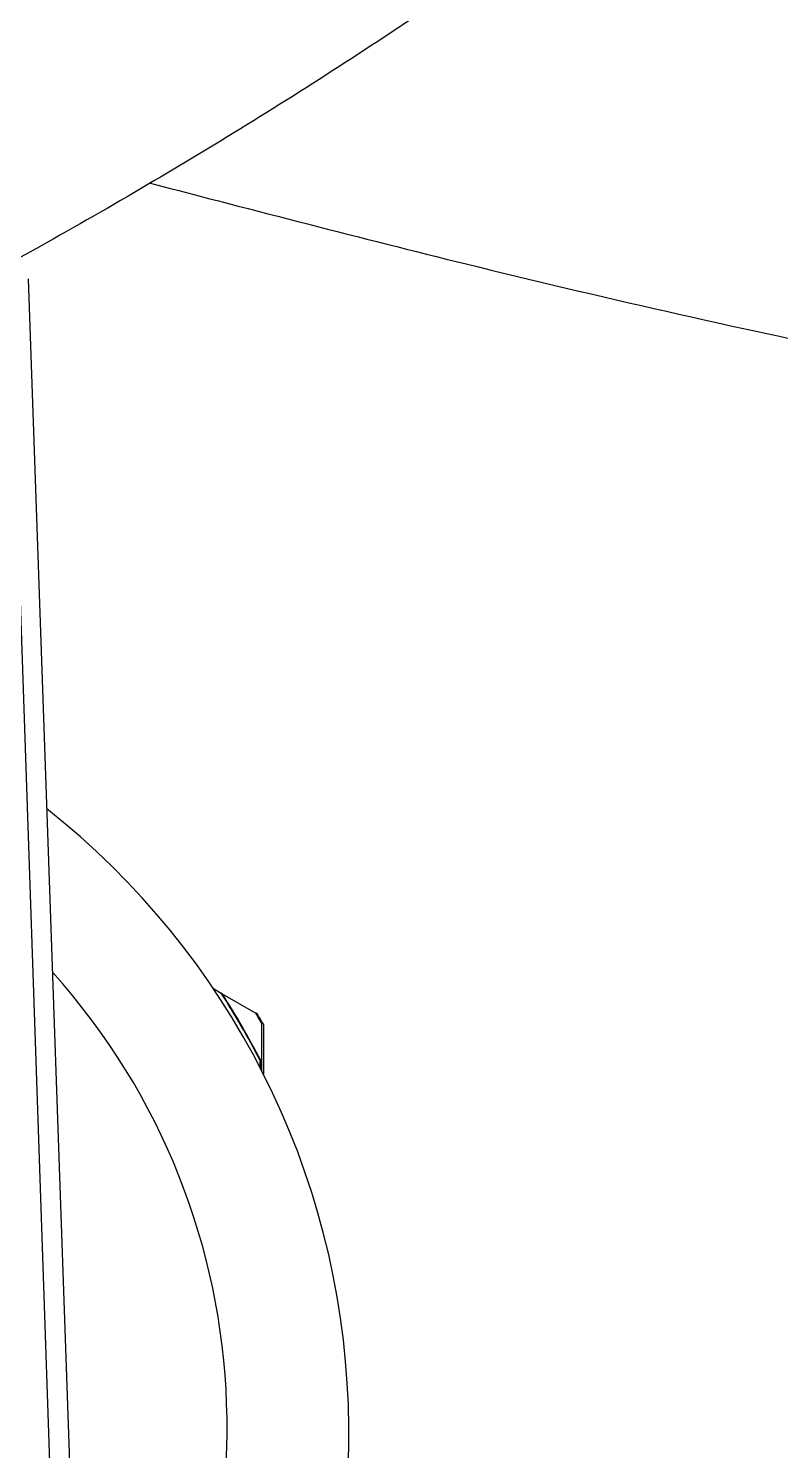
# Model space of a CAD drawing. Header units: millimetres. Extents: x 2312 to 3992, y 755 to 1943.
# Drawn here: x 2976.19 to 2997.15, y 948.06 to 987.7 of the extents above; entities that cross this region are included whole.
import ezdxf

# ---------------------------------------------------------------- set-up
doc = ezdxf.new("R2010")
doc.units = ezdxf.units.MM

msp = doc.modelspace()

# ---------------------------------------------------------------- linework, layer by layer
at = {"color": 7, "linetype": 'Continuous', "lineweight": 25}
for p, q in [((2978.146, 924.725), (2976.19, 980.725)), ((2975.959, 971.742), (2977.226, 934.742)), ((2981.343, 960.94), (2981.564, 960.812)), ((2981.589, 960.797), (2981.564, 960.812)), ((2981.589, 960.797), (2982.523, 960.257)), ((2982.574, 960.227), (2982.523, 960.257)), ((2982.687, 959.973), (2982.687, 958.659)), ((2982.738, 959.943), (2982.687, 959.973)), ((2982.738, 959.943), (2982.738, 958.56)), ((2982.637, 958.953), (2982.637, 958.757)), ((2982.662, 958.938), (2982.637, 958.953)), ((2982.662, 958.938), (2982.662, 958.708))]:
    msp.add_line(p, q, dxfattribs=at)
for centre, radius, start, end in [((2962.95, 948.562), 22.17, 312.3514, 51.6483), ((2962.722, 948.698), 19.004, 322.0923, 41.9074), ((2962.637, 948.646), 22.5, 27.2659, 32.7338), ((2962.662, 948.631), 22.5, 27.2659, 32.7338), ((2962.687, 948.616), 23, 29.5917, 30.408), ((2962.738, 948.586), 23, 29.5917, 30.408)]:
    msp.add_arc(centre, radius, start, end, dxfattribs=at)
for points, knots in [([(3054.141, 1110.538), (3054.16, 1111.788), (3054.214, 1115.346), (3054.058, 1121.211), (3053.573, 1128.116), (3052.77, 1134.992), (3051.655, 1141.824), (3050.229, 1148.598), (3048.496, 1155.3), (3046.458, 1161.916), (3044.121, 1168.432), (3041.489, 1174.835), (3038.567, 1181.11), (3035.362, 1187.246), (3031.88, 1193.23), (3028.129, 1199.048), (3024.117, 1204.689), (3019.851, 1210.141), (3015.341, 1215.392), (3010.595, 1220.433), (3005.625, 1225.251), (3000.44, 1229.838), (2995.051, 1234.183), (2989.47, 1238.278), (2983.707, 1242.114), (2977.775, 1245.683), (2971.687, 1248.977), (2965.455, 1251.99), (2959.091, 1254.716), (2952.61, 1257.149), (2946.025, 1259.283), (2939.349, 1261.114), (2932.596, 1262.639), (2925.781, 1263.854), (2918.918, 1264.757), (2912.021, 1265.346), (2905.103, 1265.619), (2898.181, 1265.577), (2891.268, 1265.218), (2884.378, 1264.545), (2877.526, 1263.558), (2870.726, 1262.259), (2863.993, 1260.651), (2857.34, 1258.738), (2850.782, 1256.523), (2844.331, 1254.011), (2838.002, 1251.207), (2831.807, 1248.117), (2825.759, 1244.748), (2819.872, 1241.106), (2814.157, 1237.2), (2808.626, 1233.037), (2803.291, 1228.626), (2798.163, 1223.976), (2793.252, 1219.096), (2788.569, 1213.998), (2784.124, 1208.691), (2779.925, 1203.187), (2775.982, 1197.497), (2772.303, 1191.634), (2768.895, 1185.608), (2765.765, 1179.433), (2762.921, 1173.122), (2760.368, 1166.687), (2758.111, 1160.143), (2756.154, 1153.503), (2754.503, 1146.78), (2753.161, 1139.989), (2752.13, 1133.143), (2751.412, 1126.258), (2751.009, 1119.347), (2750.922, 1112.425), (2751.151, 1105.506), (2751.695, 1098.605), (2752.554, 1091.736), (2753.726, 1084.913), (2755.207, 1078.151), (2756.995, 1071.464), (2759.087, 1064.865), (2761.478, 1058.368), (2764.163, 1051.987), (2767.136, 1045.736), (2770.391, 1039.626), (2773.922, 1033.672), (2777.721, 1027.885), (2781.78, 1022.277), (2786.09, 1016.86), (2790.643, 1011.646), (2795.43, 1006.645), (2800.44, 1001.867), (2805.662, 997.323), (2811.086, 993.022), (2816.702, 988.973), (2822.495, 985.185), (2828.456, 981.665), (2834.571, 978.421), (2840.828, 975.459), (2847.214, 972.785), (2853.715, 970.406), (2860.317, 968.326), (2867.008, 966.55), (2873.773, 965.08), (2880.598, 963.921), (2887.468, 963.075), (2894.37, 962.543), (2901.29, 962.326), (2908.211, 962.426), (2915.122, 962.841), (2922.005, 963.571), (2928.849, 964.614), (2935.638, 965.969), (2942.358, 967.632), (2948.994, 969.6), (2955.535, 971.869), (2961.965, 974.434), (2968.271, 977.289), (2974.44, 980.43), (2980.459, 983.849), (2986.317, 987.538), (2991.999, 991.492), (2997.496, 995.7), (3002.795, 1000.155), (3007.884, 1004.847), (3012.755, 1009.767), (3017.396, 1014.903), (3021.797, 1020.246), (3025.951, 1025.785), (3029.847, 1031.507), (3033.478, 1037.4), (3036.836, 1043.454), (3039.915, 1049.654), (3042.707, 1055.989), (3045.208, 1062.444), (3047.411, 1069.007), (3049.312, 1075.663), (3050.908, 1082.399), (3052.195, 1089.201), (3053.17, 1096.055), (3053.818, 1102.825), (3054.069, 1107.659), (3054.132, 1110.191), (3054.141, 1110.538)], [0, 0, 0, 0, 0.00394, 0.011205, 0.01847, 0.025736, 0.033001, 0.040266, 0.047531, 0.054797, 0.062062, 0.069327, 0.076593, 0.083858, 0.091123, 0.098389, 0.105654, 0.112919, 0.120185, 0.12745, 0.134715, 0.141981, 0.149246, 0.156511, 0.163777, 0.171042, 0.178307, 0.185573, 0.192838, 0.200103, 0.207369, 0.214634, 0.221899, 0.229165, 0.23643, 0.243695, 0.250961, 0.258226, 0.265491, 0.272757, 0.280022, 0.287287, 0.294553, 0.301818, 0.309083, 0.316349, 0.323614, 0.330879, 0.338145, 0.34541, 0.352675, 0.35994, 0.367206, 0.374471, 0.381736, 0.389002, 0.396267, 0.403532, 0.410798, 0.418063, 0.425328, 0.432594, 0.439859, 0.447124, 0.45439, 0.461655, 0.46892, 0.476186, 0.483451, 0.490716, 0.497982, 0.505247, 0.512512, 0.519778, 0.527043, 0.534308, 0.541574, 0.548839, 0.556104, 0.56337, 0.570635, 0.5779, 0.585166, 0.592431, 0.599696, 0.606962, 0.614227, 0.621492, 0.628758, 0.636023, 0.643288, 0.650554, 0.657819, 0.665084, 0.67235, 0.679615, 0.68688, 0.694146, 0.701411, 0.708676, 0.715941, 0.723207, 0.730472, 0.737737, 0.745003, 0.752268, 0.759533, 0.766799, 0.774064, 0.781329, 0.788595, 0.79586, 0.803125, 0.810391, 0.817656, 0.824921, 0.832187, 0.839452, 0.846717, 0.853983, 0.861248, 0.868513, 0.875779, 0.883044, 0.890309, 0.897575, 0.90484, 0.912105, 0.919371, 0.926636, 0.933901, 0.941167, 0.948432, 0.955697, 0.962963, 0.970228, 0.977493, 0.984759, 0.992024, 0.998907, 1, 1, 1, 1]), ([(2979.559, 983.398), (2982.498, 982.631), (2989.139, 980.901), (2998.05, 978.871), (3004.039, 977.712), (3006.272, 977.28)], [0, 0, 0, 0, 0.332461, 0.751026, 1, 1, 1, 1])]:
    msp.add_open_spline(points, degree=3, knots=knots, dxfattribs=at)

doc.saveas('drawing.dxf')
